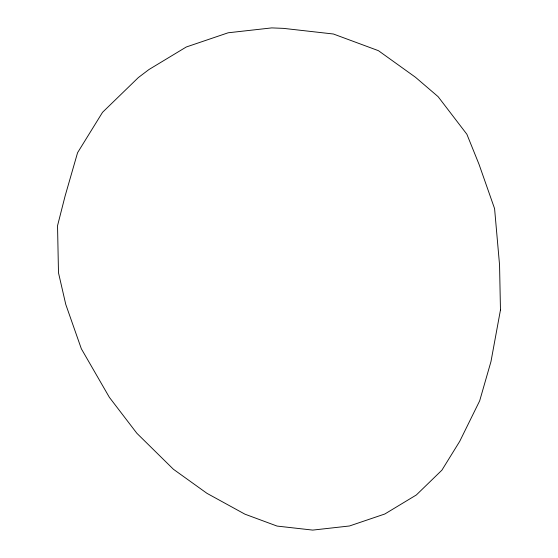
<?xml version="1.0" encoding="UTF-8"?>
<svg xmlns="http://www.w3.org/2000/svg" width="558" height="558" viewBox="0 0 558 558"><rect width="100%" height="100%" fill="white"/><g stroke="black" fill="none" stroke-linecap="round" stroke-linejoin="round"><path stroke-width="0.84" d="M500.463 309.962L490.977 361.549L479.671 400.839L459.736 441.315L441.901 470.171L416.352 494.96L384.832 513.995L349.489 525.978L312.738 530.1L277.075 526.075L244.927 514.169L206.962 493.335L173.405 469.257L136.863 433.28L109.368 397.331L81.342 348.778L65.767 304.417L58.492 272.792L57.537 225.725L65.091 196.06L77.569 152.718L102.546 112.304L138.328 77.583L148.923 69.555L186.288 46.991L228.173 32.782L271.739 27.9L283.45 28.367L333.398 34.003L378.422 50.673L415.438 77.234L438.1 96.653L466.886 134.276L479.008 164.261L494.583 208.622L499.556 264.994L500.463 309.962"/></g></svg>
